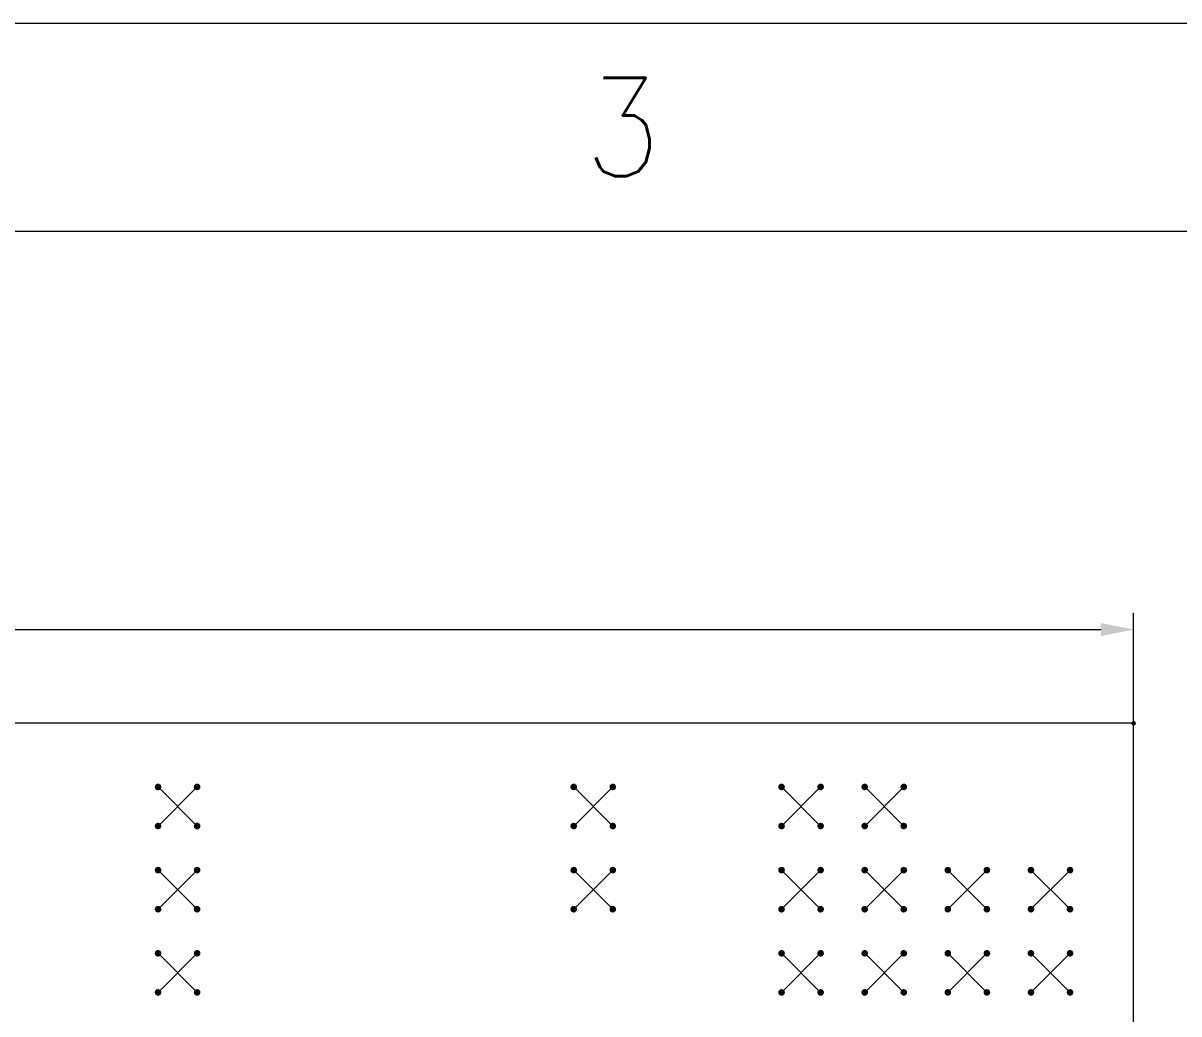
# Model space of a CAD drawing. Header units: millimetres. Extents: x 0 to 279, y 0 to 216.
# Drawn here: x 100.21 to 135.52, y 179.37 to 209.62 of the extents above; entities that cross this region are included whole.
import ezdxf

# ---------------------------------------------------------------- set-up
doc = ezdxf.new("R2010")
doc.units = ezdxf.units.MM
doc.layers.get('0').update_dxf_attribs({"lineweight": 0})
doc.layers.add('9.1 Drawing sheet', color=9, linetype='Continuous', lineweight=9)
doc.styles.add('textstyle10', font='Standard')

# ---------------------------------------------------------------- blocks, each defined once
blk = doc.blocks.new('Zoned border')
at = {"layer": '9.1 Drawing sheet'}
blk.add_line((6.35, 209.55), (273.05, 209.55), dxfattribs=at)
at = {"layer": '9.1 Drawing sheet', "insert": (118.533, 206.375), "char_height": 3, "attachment_point": 5, "style": 'textstyle10'}
blk.add_mtext('3', dxfattribs=at)
blk = doc.blocks.new('Paper Frame')
at = {"layer": '9.1 Drawing sheet'}
blk.add_line((12.7, 203.2), (266.7, 203.2), dxfattribs=at)
blk.add_blockref('Zoned border', (0, 0), dxfattribs=at)
blk = doc.blocks.new('pcb')
h = blk.add_hatch(color=256)
edge = h.paths.add_edge_path(flags=0)
edge.add_arc((104.14, 41.462), 0.0175, 0, 360)
h = blk.add_hatch(color=256)
edge = h.paths.add_edge_path(flags=0)
edge.add_arc((103.14, 40.962), 0.0175, 0, 360)
blk.add_hatch(color=256).paths.add_polyline_path([(104.14, 40.962), (103.14, 40.762), (103.14, 41.162)], flags=0)
h = blk.add_hatch(color=256)
edge = h.paths.add_edge_path(flags=0)
edge.add_arc((104.14, 38.1), 0.07, 0, 360)
h = blk.add_hatch(color=256)
edge = h.paths.add_edge_path(flags=0)
edge.add_arc((104.14, 38.1), 0.0175, 0, 360)
h = blk.add_hatch(color=256)
edge = h.paths.add_edge_path(flags=0)
edge.add_arc((74.333, 36.157), 0.102, 0, 360)
h = blk.add_hatch(color=256)
edge = h.paths.add_edge_path(flags=0)
edge.add_arc((75.527, 36.157), 0.102, 0, 360)
h = blk.add_hatch(color=256)
edge = h.paths.add_edge_path(flags=0)
edge.add_arc((87.033, 36.157), 0.102, 0, 360)
h = blk.add_hatch(color=256)
edge = h.paths.add_edge_path(flags=0)
edge.add_arc((88.227, 36.157), 0.102, 0, 360)
h = blk.add_hatch(color=256)
edge = h.paths.add_edge_path(flags=0)
edge.add_arc((93.383, 36.157), 0.102, 0, 360)
h = blk.add_hatch(color=256)
edge = h.paths.add_edge_path(flags=0)
edge.add_arc((94.577, 36.157), 0.102, 0, 360)
h = blk.add_hatch(color=256)
edge = h.paths.add_edge_path(flags=0)
edge.add_arc((95.923, 36.157), 0.102, 0, 360)
h = blk.add_hatch(color=256)
edge = h.paths.add_edge_path(flags=0)
edge.add_arc((97.117, 36.157), 0.102, 0, 360)
h = blk.add_hatch(color=256)
edge = h.paths.add_edge_path(flags=0)
edge.add_arc((74.333, 34.963), 0.102, 0, 360)
h = blk.add_hatch(color=256)
edge = h.paths.add_edge_path(flags=0)
edge.add_arc((75.527, 34.963), 0.102, 0, 360)
h = blk.add_hatch(color=256)
edge = h.paths.add_edge_path(flags=0)
edge.add_arc((87.033, 34.963), 0.102, 0, 360)
h = blk.add_hatch(color=256)
edge = h.paths.add_edge_path(flags=0)
edge.add_arc((88.227, 34.963), 0.102, 0, 360)
h = blk.add_hatch(color=256)
edge = h.paths.add_edge_path(flags=0)
edge.add_arc((93.383, 34.963), 0.102, 0, 360)
h = blk.add_hatch(color=256)
edge = h.paths.add_edge_path(flags=0)
edge.add_arc((94.577, 34.963), 0.102, 0, 360)
h = blk.add_hatch(color=256)
edge = h.paths.add_edge_path(flags=0)
edge.add_arc((95.923, 34.963), 0.102, 0, 360)
h = blk.add_hatch(color=256)
edge = h.paths.add_edge_path(flags=0)
edge.add_arc((97.117, 34.963), 0.102, 0, 360)
h = blk.add_hatch(color=256)
edge = h.paths.add_edge_path(flags=0)
edge.add_arc((74.333, 33.617), 0.102, 0, 360)
h = blk.add_hatch(color=256)
edge = h.paths.add_edge_path(flags=0)
edge.add_arc((75.527, 33.617), 0.102, 0, 360)
h = blk.add_hatch(color=256)
edge = h.paths.add_edge_path(flags=0)
edge.add_arc((87.033, 33.617), 0.102, 0, 360)
h = blk.add_hatch(color=256)
edge = h.paths.add_edge_path(flags=0)
edge.add_arc((88.227, 33.617), 0.102, 0, 360)
h = blk.add_hatch(color=256)
edge = h.paths.add_edge_path(flags=0)
edge.add_arc((93.383, 33.617), 0.102, 0, 360)
h = blk.add_hatch(color=256)
edge = h.paths.add_edge_path(flags=0)
edge.add_arc((94.577, 33.617), 0.102, 0, 360)
h = blk.add_hatch(color=256)
edge = h.paths.add_edge_path(flags=0)
edge.add_arc((95.923, 33.617), 0.102, 0, 360)
h = blk.add_hatch(color=256)
edge = h.paths.add_edge_path(flags=0)
edge.add_arc((97.117, 33.617), 0.102, 0, 360)
h = blk.add_hatch(color=256)
edge = h.paths.add_edge_path(flags=0)
edge.add_arc((98.463, 33.617), 0.102, 0, 360)
h = blk.add_hatch(color=256)
edge = h.paths.add_edge_path(flags=0)
edge.add_arc((99.657, 33.617), 0.102, 0, 360)
h = blk.add_hatch(color=256)
edge = h.paths.add_edge_path(flags=0)
edge.add_arc((101.003, 33.617), 0.102, 0, 360)
h = blk.add_hatch(color=256)
edge = h.paths.add_edge_path(flags=0)
edge.add_arc((102.197, 33.617), 0.102, 0, 360)
h = blk.add_hatch(color=256)
edge = h.paths.add_edge_path(flags=0)
edge.add_arc((74.333, 32.423), 0.102, 0, 360)
h = blk.add_hatch(color=256)
edge = h.paths.add_edge_path(flags=0)
edge.add_arc((75.527, 32.423), 0.102, 0, 360)
h = blk.add_hatch(color=256)
edge = h.paths.add_edge_path(flags=0)
edge.add_arc((87.033, 32.423), 0.102, 0, 360)
h = blk.add_hatch(color=256)
edge = h.paths.add_edge_path(flags=0)
edge.add_arc((88.227, 32.423), 0.102, 0, 360)
h = blk.add_hatch(color=256)
edge = h.paths.add_edge_path(flags=0)
edge.add_arc((93.383, 32.423), 0.102, 0, 360)
h = blk.add_hatch(color=256)
edge = h.paths.add_edge_path(flags=0)
edge.add_arc((94.577, 32.423), 0.102, 0, 360)
h = blk.add_hatch(color=256)
edge = h.paths.add_edge_path(flags=0)
edge.add_arc((95.923, 32.423), 0.102, 0, 360)
h = blk.add_hatch(color=256)
edge = h.paths.add_edge_path(flags=0)
edge.add_arc((97.117, 32.423), 0.102, 0, 360)
h = blk.add_hatch(color=256)
edge = h.paths.add_edge_path(flags=0)
edge.add_arc((98.463, 32.423), 0.102, 0, 360)
h = blk.add_hatch(color=256)
edge = h.paths.add_edge_path(flags=0)
edge.add_arc((99.657, 32.423), 0.102, 0, 360)
h = blk.add_hatch(color=256)
edge = h.paths.add_edge_path(flags=0)
edge.add_arc((101.003, 32.423), 0.102, 0, 360)
h = blk.add_hatch(color=256)
edge = h.paths.add_edge_path(flags=0)
edge.add_arc((102.197, 32.423), 0.102, 0, 360)
h = blk.add_hatch(color=256)
edge = h.paths.add_edge_path(flags=0)
edge.add_arc((74.333, 31.077), 0.102, 0, 360)
h = blk.add_hatch(color=256)
edge = h.paths.add_edge_path(flags=0)
edge.add_arc((75.527, 31.077), 0.102, 0, 360)
h = blk.add_hatch(color=256)
edge = h.paths.add_edge_path(flags=0)
edge.add_arc((93.383, 31.077), 0.102, 0, 360)
h = blk.add_hatch(color=256)
edge = h.paths.add_edge_path(flags=0)
edge.add_arc((94.577, 31.077), 0.102, 0, 360)
h = blk.add_hatch(color=256)
edge = h.paths.add_edge_path(flags=0)
edge.add_arc((95.923, 31.077), 0.102, 0, 360)
h = blk.add_hatch(color=256)
edge = h.paths.add_edge_path(flags=0)
edge.add_arc((97.117, 31.077), 0.102, 0, 360)
h = blk.add_hatch(color=256)
edge = h.paths.add_edge_path(flags=0)
edge.add_arc((98.463, 31.077), 0.102, 0, 360)
h = blk.add_hatch(color=256)
edge = h.paths.add_edge_path(flags=0)
edge.add_arc((99.657, 31.077), 0.102, 0, 360)
h = blk.add_hatch(color=256)
edge = h.paths.add_edge_path(flags=0)
edge.add_arc((101.003, 31.077), 0.102, 0, 360)
h = blk.add_hatch(color=256)
edge = h.paths.add_edge_path(flags=0)
edge.add_arc((102.197, 31.077), 0.102, 0, 360)
h = blk.add_hatch(color=256)
edge = h.paths.add_edge_path(flags=0)
edge.add_arc((74.333, 29.883), 0.102, 0, 360)
h = blk.add_hatch(color=256)
edge = h.paths.add_edge_path(flags=0)
edge.add_arc((75.527, 29.883), 0.102, 0, 360)
h = blk.add_hatch(color=256)
edge = h.paths.add_edge_path(flags=0)
edge.add_arc((93.383, 29.883), 0.102, 0, 360)
h = blk.add_hatch(color=256)
edge = h.paths.add_edge_path(flags=0)
edge.add_arc((94.577, 29.883), 0.102, 0, 360)
h = blk.add_hatch(color=256)
edge = h.paths.add_edge_path(flags=0)
edge.add_arc((95.923, 29.883), 0.102, 0, 360)
h = blk.add_hatch(color=256)
edge = h.paths.add_edge_path(flags=0)
edge.add_arc((97.117, 29.883), 0.102, 0, 360)
h = blk.add_hatch(color=256)
edge = h.paths.add_edge_path(flags=0)
edge.add_arc((98.463, 29.883), 0.102, 0, 360)
h = blk.add_hatch(color=256)
edge = h.paths.add_edge_path(flags=0)
edge.add_arc((99.657, 29.883), 0.102, 0, 360)
h = blk.add_hatch(color=256)
edge = h.paths.add_edge_path(flags=0)
edge.add_arc((101.003, 29.883), 0.102, 0, 360)
h = blk.add_hatch(color=256)
edge = h.paths.add_edge_path(flags=0)
edge.add_arc((102.197, 29.883), 0.102, 0, 360)
at = {"flags": 128}
for points in [[(104.14, 38.1), (104.14, 38.1), (104.14, 41.462), (104.14, 41.462)], [(52.07, 40.962), (52.07, 40.962), (103.14, 40.962), (103.14, 40.962)], [(74.333, 36.157), (74.333, 36.157), (75.527, 34.963), (75.527, 34.963)], [(75.527, 36.157), (75.527, 36.157), (74.333, 34.963), (74.333, 34.963)], [(87.033, 36.157), (87.033, 36.157), (88.227, 34.963), (88.227, 34.963)], [(88.227, 36.157), (88.227, 36.157), (87.033, 34.963), (87.033, 34.963)], [(93.383, 36.157), (93.383, 36.157), (94.577, 34.963), (94.577, 34.963)], [(94.577, 36.157), (94.577, 36.157), (93.383, 34.963), (93.383, 34.963)], [(95.923, 36.157), (95.923, 36.157), (97.117, 34.963), (97.117, 34.963)], [(97.117, 36.157), (97.117, 36.157), (95.923, 34.963), (95.923, 34.963)], [(74.333, 33.617), (74.333, 33.617), (75.527, 32.423), (75.527, 32.423)], [(75.527, 33.617), (75.527, 33.617), (74.333, 32.423), (74.333, 32.423)], [(87.033, 33.617), (87.033, 33.617), (88.227, 32.423), (88.227, 32.423)], [(88.227, 33.617), (88.227, 33.617), (87.033, 32.423), (87.033, 32.423)], [(93.383, 33.617), (93.383, 33.617), (94.577, 32.423), (94.577, 32.423)], [(94.577, 33.617), (94.577, 33.617), (93.383, 32.423), (93.383, 32.423)], [(95.923, 33.617), (95.923, 33.617), (97.117, 32.423), (97.117, 32.423)], [(97.117, 33.617), (97.117, 33.617), (95.923, 32.423), (95.923, 32.423)], [(98.463, 33.617), (98.463, 33.617), (99.657, 32.423), (99.657, 32.423)], [(99.657, 33.617), (99.657, 33.617), (98.463, 32.423), (98.463, 32.423)], [(101.003, 33.617), (101.003, 33.617), (102.197, 32.423), (102.197, 32.423)], [(102.197, 33.617), (102.197, 33.617), (101.003, 32.423), (101.003, 32.423)], [(74.333, 31.077), (74.333, 31.077), (75.527, 29.883), (75.527, 29.883)], [(75.527, 31.077), (75.527, 31.077), (74.333, 29.883), (74.333, 29.883)], [(93.383, 31.077), (93.383, 31.077), (94.577, 29.883), (94.577, 29.883)], [(94.577, 31.077), (94.577, 31.077), (93.383, 29.883), (93.383, 29.883)], [(95.923, 31.077), (95.923, 31.077), (97.117, 29.883), (97.117, 29.883)], [(97.117, 31.077), (97.117, 31.077), (95.923, 29.883), (95.923, 29.883)], [(98.463, 31.077), (98.463, 31.077), (99.657, 29.883), (99.657, 29.883)], [(99.657, 31.077), (99.657, 31.077), (98.463, 29.883), (98.463, 29.883)], [(101.003, 31.077), (101.003, 31.077), (102.197, 29.883), (102.197, 29.883)], [(102.197, 31.077), (102.197, 31.077), (101.003, 29.883), (101.003, 29.883)]]:
    blk.add_lwpolyline(points, dxfattribs=at)
blk.add_lwpolyline([(0, 0), (0, 0), (104.14, 0), (104.14, 0), (104.14, 38.1), (104.14, 38.1), (0, 38.1), (0, 38.1), (0, 0)], close=True, dxfattribs=at)

msp = doc.modelspace()

# ---------------------------------------------------------------- block references
at = {"color": 18}
msp.add_blockref('pcb', (30, 150.14), dxfattribs=at)
at = {"layer": '9.1 Drawing sheet', "color": 18}
msp.add_blockref('Paper Frame', (0, 0.07), dxfattribs=at)

doc.saveas('drawing.dxf')
